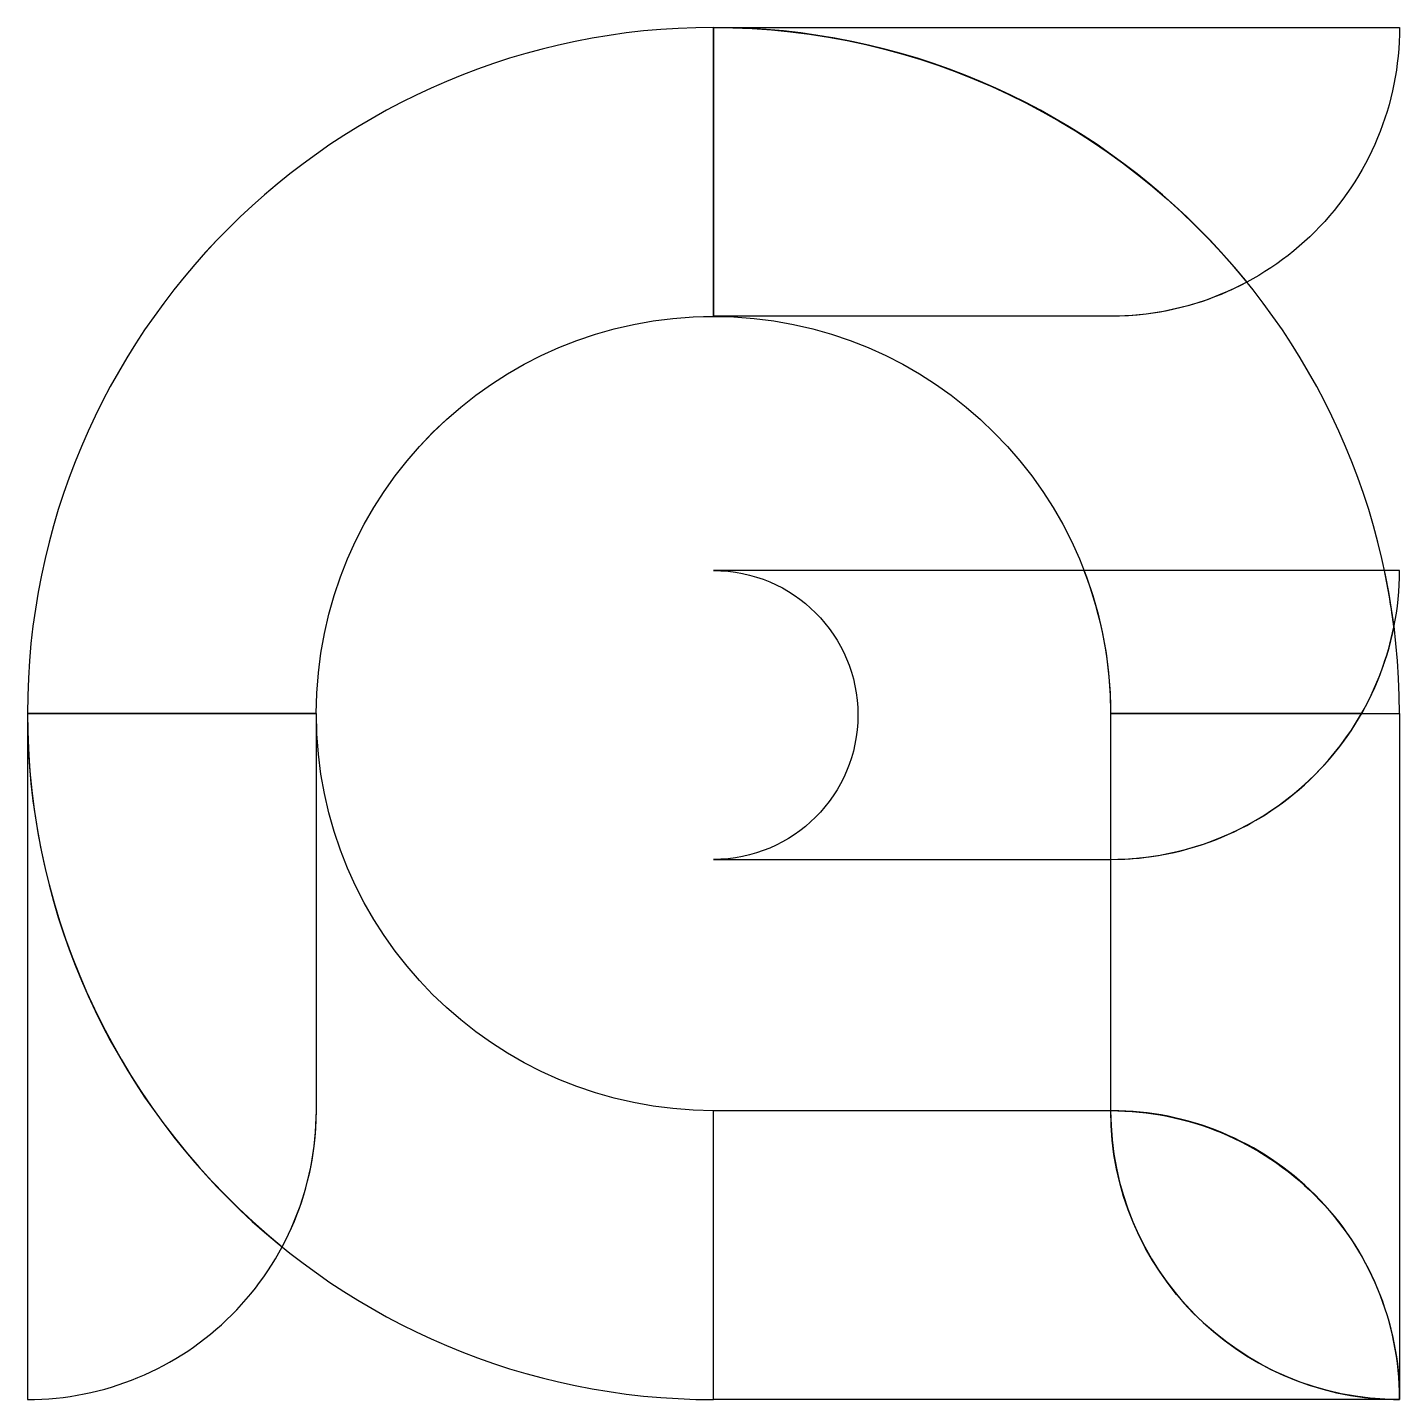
# Model space of a CAD drawing. Extents: x 0 to 225, y -482 to 38.
# Drawn here: x 0 to 37.74, y 0 to 37.74 of the extents above.
import ezdxf

# ---------------------------------------------------------------- set-up
doc = ezdxf.new("R2010")
doc.units = 0
doc.layers.add('Layer_1', color=7, linetype='CONTINUOUS')

msp = doc.modelspace()

# ---------------------------------------------------------------- linework, layer by layer
at = {"layer": 'Layer_1', "color": 7}
for points in [[(18.867721, 37.739682), (37.737493, 37.739682)], [(29.79188, 29.794072), (18.867721, 29.794072), (18.867721, 37.739682)], [(29.79188, 29.794072), (18.868517, 29.794072), (18.868517, 37.739832)], [(18.868517, 29.794142), (18.868517, 37.739762)], [(18.868607, 29.793832), (18.868607, 37.739442)], [(18.868607, 37.739442), (18.868607, 29.793832)], [(18.868607, 29.793832), (18.868607, 37.739442)], [(37.73842, 22.802572), (18.868644, 22.802572)], [(37.320267, 22.802762), (29.055657, 22.802762)], [(-0.000543, 18.870701), (7.945072, 18.870701)], [(-0.000453, 18.870381), (7.945162, 18.870381)], [(-0.000453, 18.870381), (7.945162, 18.870381)], [(7.945316, 7.946821), (7.945316, 18.870182), (-0.000452, 18.870182)], [(7.94518, 18.869692), (-0.000447, 18.869692)], [(-0.000401, 18.870592), (-0.000401, 0.000821), (-0.000401, 0.000821)], [(7.945217, 7.946441), (7.945217, 18.870592), (-0.000401, 18.870592)], [(29.792046, 18.870702), (36.6924, 18.870702)], [(29.792049, 18.870382), (37.73767, 18.870382)], [(29.7927, 18.870882), (37.738329, 18.870882), (37.738329, 0.001121)], [(36.691365, 18.868631), (29.792561, 18.868631)], [(18.868644, 14.856961), (29.7928, 14.856961)], [(18.868624, 0.000631), (18.868624, 7.946241)], [(18.870762, 0.001131), (18.870762, 7.946751), (29.792766, 7.946751)], [(29.819259, 7.946321), (29.792561, 7.946301)], [(29.792561, 7.946301), (29.792561, 7.944301)], [(37.573999, 0.001121), (37.738329, 0.001121), (37.738329, 0.027321)]]:
    msp.add_lwpolyline(points, dxfattribs=at)
for points in [[(29.792767, 7.946751)], [(37.738388, 0.001131)]]:
    msp.add_lwpolyline(points, close=True, dxfattribs=at)
for points in [[(18.868517, 37.739762), (8.447459, 37.739676), (-0.000457, 29.29176), (-0.000543, 18.870701)], [(18.868607, 37.739442), (8.447549, 37.739356), (-0.000367, 29.29144), (-0.000453, 18.870381)], [(18.868607, 37.739442), (8.447549, 37.739356), (-0.000367, 29.29144), (-0.000453, 18.870381)], [(18.868517, 37.739832), (24.563867, 37.737149), (29.953304, 35.162171), (33.533771, 30.733032)], [(37.73767, 18.870382), (37.737584, 29.291441), (29.289667, 37.739357), (18.868607, 37.739442)], [(37.737493, 37.739682), (37.737493, 35.632375), (36.900368, 33.611377), (35.410276, 32.121287)], [(35.410276, 32.121287), (33.920185, 30.631196), (31.899187, 29.794071), (29.79188, 29.794072)], [(33.533771, 30.733032), (32.382551, 30.117395), (31.097374, 29.794902), (29.79188, 29.794072)], [(7.945072, 18.870701), (7.945162, 24.903516), (12.835703, 29.794055), (18.868517, 29.794142)], [(7.945162, 18.870381), (7.945246, 24.9032), (12.835789, 29.793745), (18.868607, 29.793832)], [(7.945162, 18.870381), (7.945246, 24.9032), (12.835789, 29.793745), (18.868607, 29.793832)], [(18.868607, 29.793832), (24.901424, 29.793743), (29.791965, 24.903198), (29.792049, 18.870382)], [(18.868644, 22.802572), (21.062764, 22.802567), (22.841448, 21.023881), (22.84145, 18.829761)], [(29.055657, 22.802762), (29.541072, 21.548579), (29.79072, 20.215543), (29.792046, 18.870702)], [(35.4112, 17.184174), (36.901293, 18.674265), (37.738419, 20.695263), (37.73842, 22.802572)], [(37.580717, 21.247302), (37.515616, 21.769191), (37.428723, 22.288131), (37.320267, 22.802762)], [(36.6924, 18.870702), (37.113893, 19.610206), (37.413822, 20.412634), (37.580717, 21.247302)], [(-0.000452, 18.870182), (0.002234, 13.174831), (2.577215, 7.785396), (7.006356, 4.204931)], [(-0.000447, 18.869692), (-0.000361, 8.448629), (8.447562, 0.000711), (18.868624, 0.000631)], [(18.868624, 7.946241), (12.835807, 7.946328), (7.945264, 12.836874), (7.94518, 18.869692)], [(29.792561, 18.868631), (29.792633, 18.914932), (29.792548, 16.050871), (29.792561, 14.857511)], [(29.792767, 7.946751), (29.79283, 13.507601), (29.792891, 18.996882), (29.7927, 18.870882)], [(22.84145, 18.829761), (22.841443, 16.635646), (21.06276, 14.856966), (18.868644, 14.856961)], [(29.792561, 14.857511), (32.645512, 14.859047), (35.278647, 16.390011), (36.691365, 18.868631)], [(29.7928, 14.856961), (31.900108, 14.856959), (33.921107, 15.694083), (35.4112, 17.184174)], [(5.618, 2.328039), (7.108093, 3.818132), (7.945218, 5.839132), (7.945217, 7.946441)], [(7.006356, 4.204931), (7.621993, 5.35615), (7.944485, 6.641328), (7.945316, 7.946821)], [(29.792561, 7.944301), (29.792513, 3.610981), (33.261597, 0.088631), (37.573999, 0.001121)], [(37.738329, 0.001121), (33.350044, 0.001121), (29.792717, 3.558501), (29.792767, 7.946751)], [(29.792766, 7.946751), (31.900076, 7.946751), (33.921076, 7.109626), (35.411169, 5.619533)], [(35.418883, 5.626924), (33.933767, 7.112027), (31.91952, 7.94634), (29.819259, 7.946321)], [(35.411169, 5.619533), (36.901262, 4.129441), (37.738388, 2.108441), (37.738388, 0.001131)], [(37.738329, 0.027321), (37.738329, 2.127583), (36.903998, 4.141822), (35.418883, 5.626924)], [(-0.000401, 0.000821), (2.106908, 0.000821), (4.127908, 0.837947), (5.618, 2.328039)], [(37.738388, 0.001131), (31.449179, 0.001131), (18.679333, 0.001421), (18.870762, 0.001131)]]:
    msp.add_open_spline(points, degree=3, dxfattribs=at)

doc.saveas('drawing.dxf')
